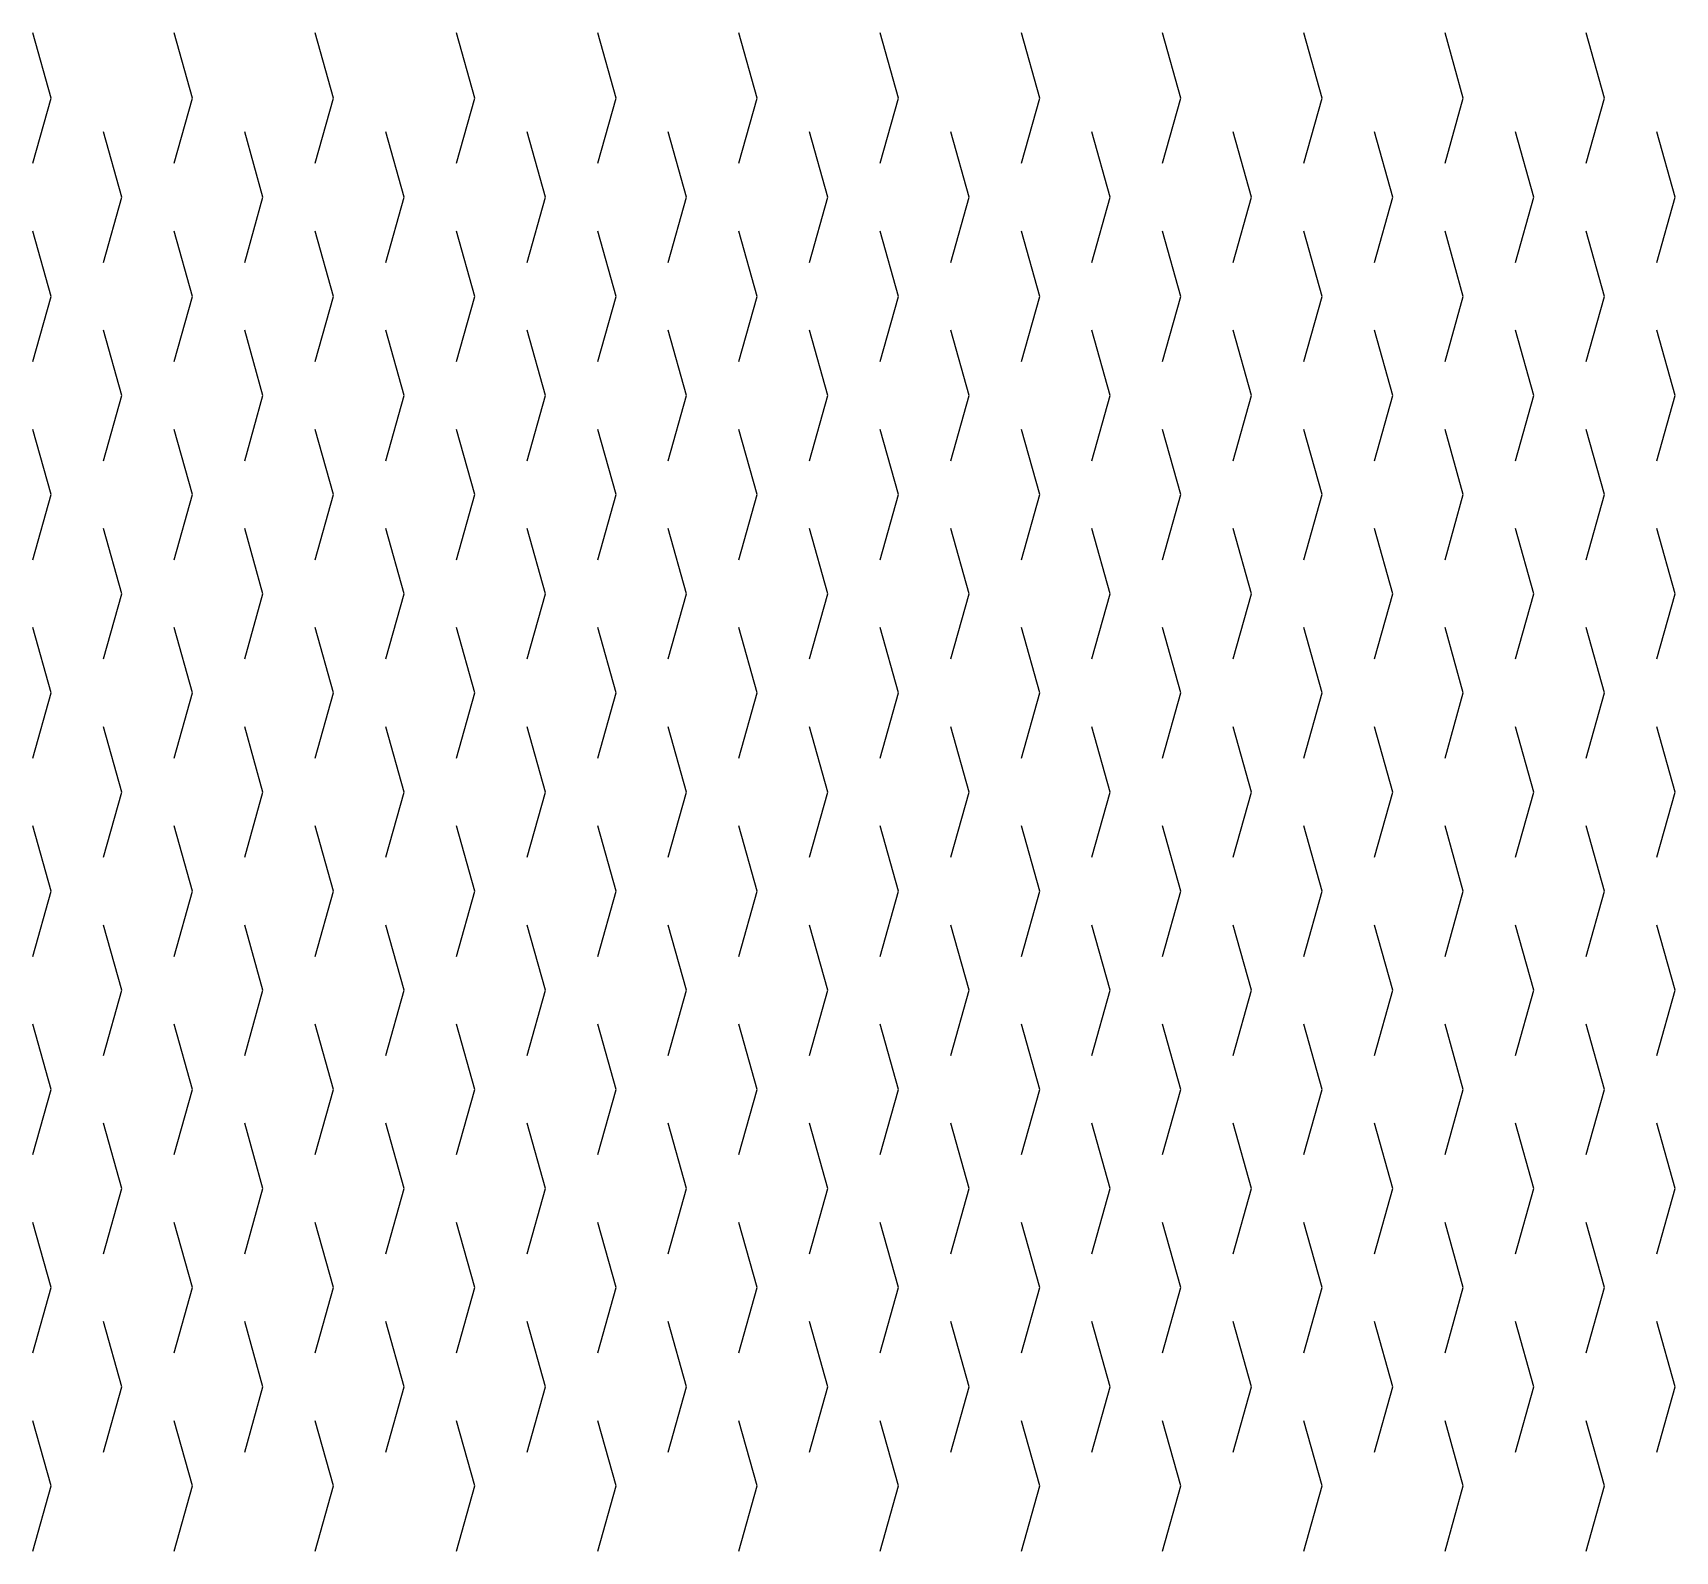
# Model space of a CAD drawing. Header units: millimetres. Extents: x 2.1 to 99, y 4 to 93.6.
import ezdxf

# ---------------------------------------------------------------- set-up
doc = ezdxf.new("R2010")
doc.units = ezdxf.units.MM
doc.layers.add('CUT', color=1, linetype='Continuous')

msp = doc.modelspace()

# ---------------------------------------------------------------- linework, layer by layer
at = {"layer": 'CUT'}
for points in [[(2.083, 85.9), (3.163, 89.75), (2.083, 93.6)], [(10.417, 85.9), (11.497, 89.75), (10.417, 93.6)], [(18.75, 85.9), (19.83, 89.75), (18.75, 93.6)], [(27.083, 85.9), (28.163, 89.75), (27.083, 93.6)], [(35.417, 85.9), (36.497, 89.75), (35.417, 93.6)], [(43.75, 85.9), (44.83, 89.75), (43.75, 93.6)], [(52.083, 85.9), (53.163, 89.75), (52.083, 93.6)], [(60.417, 85.9), (61.497, 89.75), (60.417, 93.6)], [(68.75, 85.9), (69.83, 89.75), (68.75, 93.6)], [(77.083, 85.9), (78.163, 89.75), (77.083, 93.6)], [(85.417, 85.9), (86.497, 89.75), (85.417, 93.6)], [(93.75, 85.9), (94.83, 89.75), (93.75, 93.6)], [(6.25, 80.05), (7.33, 83.9), (6.25, 87.75)], [(14.583, 80.05), (15.663, 83.9), (14.583, 87.75)], [(22.917, 80.05), (23.997, 83.9), (22.917, 87.75)], [(31.25, 80.05), (32.33, 83.9), (31.25, 87.75)], [(39.583, 80.05), (40.663, 83.9), (39.583, 87.75)], [(47.917, 80.05), (48.997, 83.9), (47.917, 87.75)], [(56.25, 80.05), (57.33, 83.9), (56.25, 87.75)], [(64.583, 80.05), (65.663, 83.9), (64.583, 87.75)], [(72.917, 80.05), (73.997, 83.9), (72.917, 87.75)], [(81.25, 80.05), (82.33, 83.9), (81.25, 87.75)], [(89.583, 80.05), (90.663, 83.9), (89.583, 87.75)], [(97.917, 80.05), (98.997, 83.9), (97.917, 87.75)], [(2.083, 74.2), (3.163, 78.05), (2.083, 81.9)], [(10.417, 74.2), (11.497, 78.05), (10.417, 81.9)], [(18.75, 74.2), (19.83, 78.05), (18.75, 81.9)], [(27.083, 74.2), (28.163, 78.05), (27.083, 81.9)], [(35.417, 74.2), (36.497, 78.05), (35.417, 81.9)], [(43.75, 74.2), (44.83, 78.05), (43.75, 81.9)], [(52.083, 74.2), (53.163, 78.05), (52.083, 81.9)], [(60.417, 74.2), (61.497, 78.05), (60.417, 81.9)], [(68.75, 74.2), (69.83, 78.05), (68.75, 81.9)], [(77.083, 74.2), (78.163, 78.05), (77.083, 81.9)], [(85.417, 74.2), (86.497, 78.05), (85.417, 81.9)], [(93.75, 74.2), (94.83, 78.05), (93.75, 81.9)], [(6.25, 68.35), (7.33, 72.2), (6.25, 76.05)], [(14.583, 68.35), (15.663, 72.2), (14.583, 76.05)], [(22.917, 68.35), (23.997, 72.2), (22.917, 76.05)], [(31.25, 68.35), (32.33, 72.2), (31.25, 76.05)], [(39.583, 68.35), (40.663, 72.2), (39.583, 76.05)], [(47.917, 68.35), (48.997, 72.2), (47.917, 76.05)], [(56.25, 68.35), (57.33, 72.2), (56.25, 76.05)], [(64.583, 68.35), (65.663, 72.2), (64.583, 76.05)], [(72.917, 68.35), (73.997, 72.2), (72.917, 76.05)], [(81.25, 68.35), (82.33, 72.2), (81.25, 76.05)], [(89.583, 68.35), (90.663, 72.2), (89.583, 76.05)], [(97.917, 68.35), (98.997, 72.2), (97.917, 76.05)], [(2.083, 62.5), (3.163, 66.35), (2.083, 70.2)], [(10.417, 62.5), (11.497, 66.35), (10.417, 70.2)], [(18.75, 62.5), (19.83, 66.35), (18.75, 70.2)], [(27.083, 62.5), (28.163, 66.35), (27.083, 70.2)], [(35.417, 62.5), (36.497, 66.35), (35.417, 70.2)], [(43.75, 62.5), (44.83, 66.35), (43.75, 70.2)], [(52.083, 62.5), (53.163, 66.35), (52.083, 70.2)], [(60.417, 62.5), (61.497, 66.35), (60.417, 70.2)], [(68.75, 62.5), (69.83, 66.35), (68.75, 70.2)], [(77.083, 62.5), (78.163, 66.35), (77.083, 70.2)], [(85.417, 62.5), (86.497, 66.35), (85.417, 70.2)], [(93.75, 62.5), (94.83, 66.35), (93.75, 70.2)], [(6.25, 56.65), (7.33, 60.5), (6.25, 64.35)], [(14.583, 56.65), (15.663, 60.5), (14.583, 64.35)], [(22.917, 56.65), (23.997, 60.5), (22.917, 64.35)], [(31.25, 56.65), (32.33, 60.5), (31.25, 64.35)], [(39.583, 56.65), (40.663, 60.5), (39.583, 64.35)], [(47.917, 56.65), (48.997, 60.5), (47.917, 64.35)], [(56.25, 56.65), (57.33, 60.5), (56.25, 64.35)], [(64.583, 56.65), (65.663, 60.5), (64.583, 64.35)], [(72.917, 56.65), (73.997, 60.5), (72.917, 64.35)], [(81.25, 56.65), (82.33, 60.5), (81.25, 64.35)], [(89.583, 56.65), (90.663, 60.5), (89.583, 64.35)], [(97.917, 56.65), (98.997, 60.5), (97.917, 64.35)], [(2.083, 50.8), (3.163, 54.65), (2.083, 58.5)], [(10.417, 50.8), (11.497, 54.65), (10.417, 58.5)], [(18.75, 50.8), (19.83, 54.65), (18.75, 58.5)], [(27.083, 50.8), (28.163, 54.65), (27.083, 58.5)], [(35.417, 50.8), (36.497, 54.65), (35.417, 58.5)], [(43.75, 50.8), (44.83, 54.65), (43.75, 58.5)], [(52.083, 50.8), (53.163, 54.65), (52.083, 58.5)], [(60.417, 50.8), (61.497, 54.65), (60.417, 58.5)], [(68.75, 50.8), (69.83, 54.65), (68.75, 58.5)], [(77.083, 50.8), (78.163, 54.65), (77.083, 58.5)], [(85.417, 50.8), (86.497, 54.65), (85.417, 58.5)], [(93.75, 50.8), (94.83, 54.65), (93.75, 58.5)], [(6.25, 44.95), (7.33, 48.8), (6.25, 52.65)], [(14.583, 44.95), (15.663, 48.8), (14.583, 52.65)], [(22.917, 44.95), (23.997, 48.8), (22.917, 52.65)], [(31.25, 44.95), (32.33, 48.8), (31.25, 52.65)], [(39.583, 44.95), (40.663, 48.8), (39.583, 52.65)], [(47.917, 44.95), (48.997, 48.8), (47.917, 52.65)], [(56.25, 44.95), (57.33, 48.8), (56.25, 52.65)], [(64.583, 44.95), (65.663, 48.8), (64.583, 52.65)], [(72.917, 44.95), (73.997, 48.8), (72.917, 52.65)], [(81.25, 44.95), (82.33, 48.8), (81.25, 52.65)], [(89.583, 44.95), (90.663, 48.8), (89.583, 52.65)], [(97.917, 44.95), (98.997, 48.8), (97.917, 52.65)], [(2.083, 39.1), (3.163, 42.95), (2.083, 46.8)], [(10.417, 39.1), (11.497, 42.95), (10.417, 46.8)], [(18.75, 39.1), (19.83, 42.95), (18.75, 46.8)], [(27.083, 39.1), (28.163, 42.95), (27.083, 46.8)], [(35.417, 39.1), (36.497, 42.95), (35.417, 46.8)], [(43.75, 39.1), (44.83, 42.95), (43.75, 46.8)], [(52.083, 39.1), (53.163, 42.95), (52.083, 46.8)], [(60.417, 39.1), (61.497, 42.95), (60.417, 46.8)], [(68.75, 39.1), (69.83, 42.95), (68.75, 46.8)], [(77.083, 39.1), (78.163, 42.95), (77.083, 46.8)], [(85.417, 39.1), (86.497, 42.95), (85.417, 46.8)], [(93.75, 39.1), (94.83, 42.95), (93.75, 46.8)], [(6.25, 33.25), (7.33, 37.1), (6.25, 40.95)], [(14.583, 33.25), (15.663, 37.1), (14.583, 40.95)], [(22.917, 33.25), (23.997, 37.1), (22.917, 40.95)], [(31.25, 33.25), (32.33, 37.1), (31.25, 40.95)], [(39.583, 33.25), (40.663, 37.1), (39.583, 40.95)], [(47.917, 33.25), (48.997, 37.1), (47.917, 40.95)], [(56.25, 33.25), (57.33, 37.1), (56.25, 40.95)], [(64.583, 33.25), (65.663, 37.1), (64.583, 40.95)], [(72.917, 33.25), (73.997, 37.1), (72.917, 40.95)], [(81.25, 33.25), (82.33, 37.1), (81.25, 40.95)], [(89.583, 33.25), (90.663, 37.1), (89.583, 40.95)], [(97.917, 33.25), (98.997, 37.1), (97.917, 40.95)], [(2.083, 27.4), (3.163, 31.25), (2.083, 35.1)], [(10.417, 27.4), (11.497, 31.25), (10.417, 35.1)], [(18.75, 27.4), (19.83, 31.25), (18.75, 35.1)], [(27.083, 27.4), (28.163, 31.25), (27.083, 35.1)], [(35.417, 27.4), (36.497, 31.25), (35.417, 35.1)], [(43.75, 27.4), (44.83, 31.25), (43.75, 35.1)], [(52.083, 27.4), (53.163, 31.25), (52.083, 35.1)], [(60.417, 27.4), (61.497, 31.25), (60.417, 35.1)], [(68.75, 27.4), (69.83, 31.25), (68.75, 35.1)], [(77.083, 27.4), (78.163, 31.25), (77.083, 35.1)], [(85.417, 27.4), (86.497, 31.25), (85.417, 35.1)], [(93.75, 27.4), (94.83, 31.25), (93.75, 35.1)], [(6.25, 21.55), (7.33, 25.4), (6.25, 29.25)], [(14.583, 21.55), (15.663, 25.4), (14.583, 29.25)], [(22.917, 21.55), (23.997, 25.4), (22.917, 29.25)], [(31.25, 21.55), (32.33, 25.4), (31.25, 29.25)], [(39.583, 21.55), (40.663, 25.4), (39.583, 29.25)], [(47.917, 21.55), (48.997, 25.4), (47.917, 29.25)], [(56.25, 21.55), (57.33, 25.4), (56.25, 29.25)], [(64.583, 21.55), (65.663, 25.4), (64.583, 29.25)], [(72.917, 21.55), (73.997, 25.4), (72.917, 29.25)], [(81.25, 21.55), (82.33, 25.4), (81.25, 29.25)], [(89.583, 21.55), (90.663, 25.4), (89.583, 29.25)], [(97.917, 21.55), (98.997, 25.4), (97.917, 29.25)], [(2.083, 15.7), (3.163, 19.55), (2.083, 23.4)], [(10.417, 15.7), (11.497, 19.55), (10.417, 23.4)], [(18.75, 15.7), (19.83, 19.55), (18.75, 23.4)], [(27.083, 15.7), (28.163, 19.55), (27.083, 23.4)], [(35.417, 15.7), (36.497, 19.55), (35.417, 23.4)], [(43.75, 15.7), (44.83, 19.55), (43.75, 23.4)], [(52.083, 15.7), (53.163, 19.55), (52.083, 23.4)], [(60.417, 15.7), (61.497, 19.55), (60.417, 23.4)], [(68.75, 15.7), (69.83, 19.55), (68.75, 23.4)], [(77.083, 15.7), (78.163, 19.55), (77.083, 23.4)], [(85.417, 15.7), (86.497, 19.55), (85.417, 23.4)], [(93.75, 15.7), (94.83, 19.55), (93.75, 23.4)], [(6.25, 9.85), (7.33, 13.7), (6.25, 17.55)], [(14.583, 9.85), (15.663, 13.7), (14.583, 17.55)], [(22.917, 9.85), (23.997, 13.7), (22.917, 17.55)], [(31.25, 9.85), (32.33, 13.7), (31.25, 17.55)], [(39.583, 9.85), (40.663, 13.7), (39.583, 17.55)], [(47.917, 9.85), (48.997, 13.7), (47.917, 17.55)], [(56.25, 9.85), (57.33, 13.7), (56.25, 17.55)], [(64.583, 9.85), (65.663, 13.7), (64.583, 17.55)], [(72.917, 9.85), (73.997, 13.7), (72.917, 17.55)], [(81.25, 9.85), (82.33, 13.7), (81.25, 17.55)], [(89.583, 9.85), (90.663, 13.7), (89.583, 17.55)], [(97.917, 9.85), (98.997, 13.7), (97.917, 17.55)], [(2.083, 4), (3.163, 7.85), (2.083, 11.7)], [(10.417, 4), (11.497, 7.85), (10.417, 11.7)], [(18.75, 4), (19.83, 7.85), (18.75, 11.7)], [(27.083, 4), (28.163, 7.85), (27.083, 11.7)], [(35.417, 4), (36.497, 7.85), (35.417, 11.7)], [(43.75, 4), (44.83, 7.85), (43.75, 11.7)], [(52.083, 4), (53.163, 7.85), (52.083, 11.7)], [(60.417, 4), (61.497, 7.85), (60.417, 11.7)], [(68.75, 4), (69.83, 7.85), (68.75, 11.7)], [(77.083, 4), (78.163, 7.85), (77.083, 11.7)], [(85.417, 4), (86.497, 7.85), (85.417, 11.7)], [(93.75, 4), (94.83, 7.85), (93.75, 11.7)]]:
    msp.add_lwpolyline(points, dxfattribs=at)

doc.saveas('drawing.dxf')
